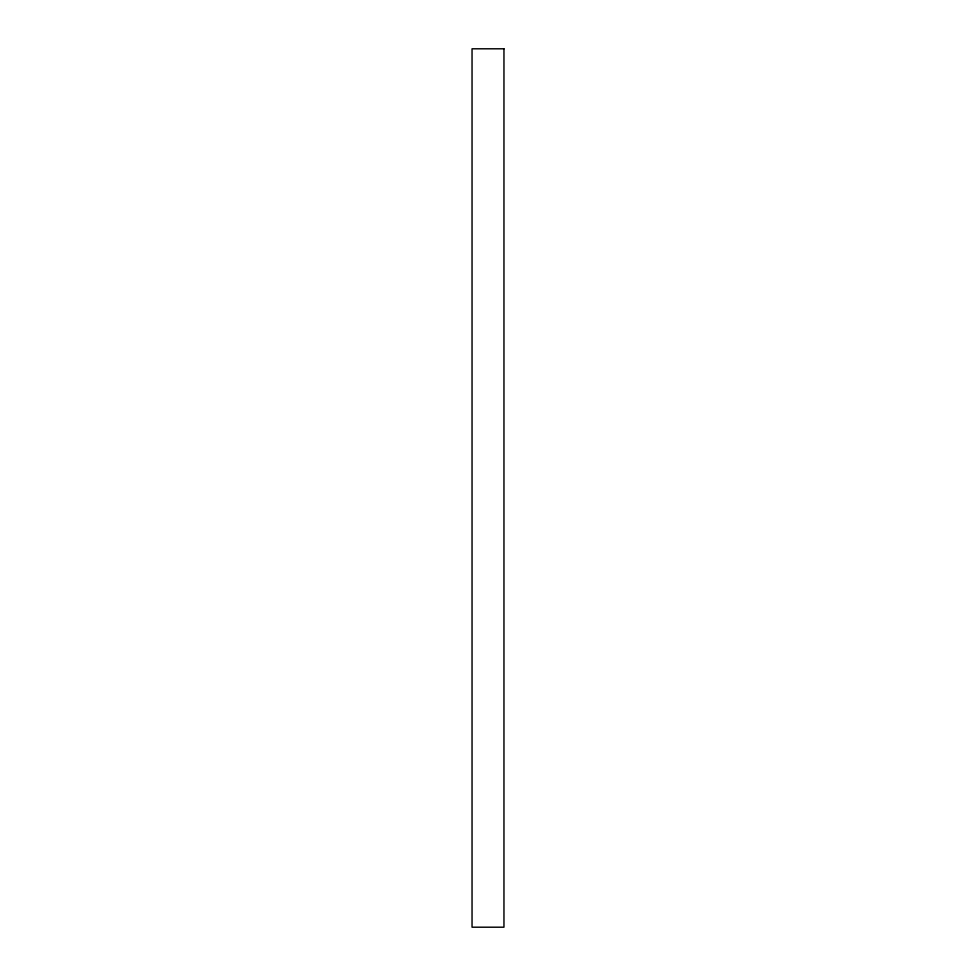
<?xml version="1.0" encoding="UTF-8"?>
<svg xmlns="http://www.w3.org/2000/svg" width="976" height="976" viewBox="0 0 976 976"><rect width="100%" height="100%" fill="white"/><g stroke="black" fill="none" stroke-linecap="round" stroke-linejoin="round"><path stroke-width="1.46" d="M503.958 48.8L472.042 48.8L472.042 927.2L503.958 927.2L503.958 48.8"/></g></svg>
